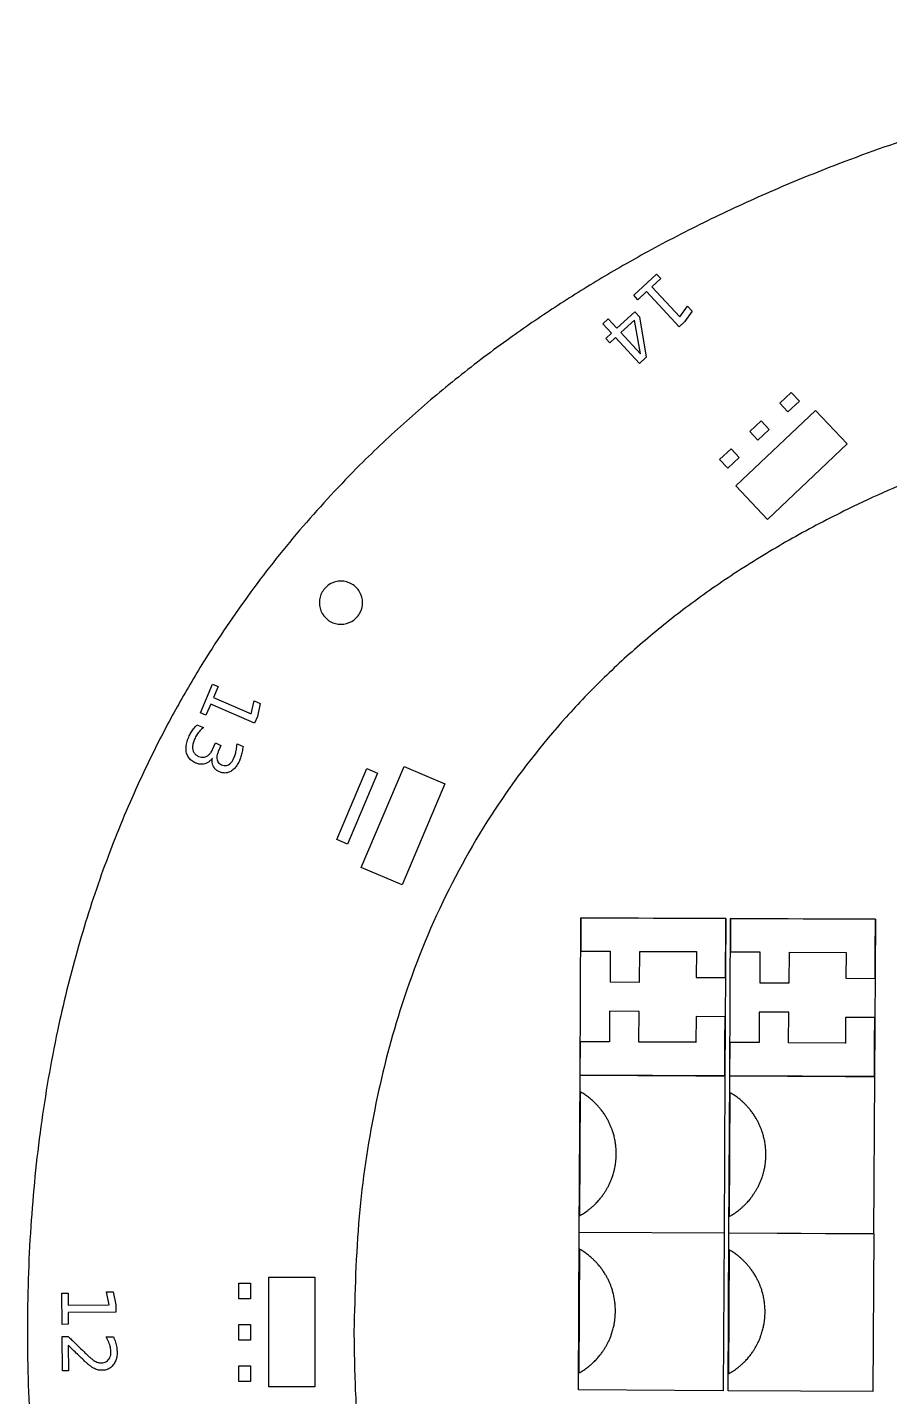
# Model space of a CAD drawing. Extents: x 0 to 200, y 0 to 180.
# Drawn here: x 0.1 to 53, y 96 to 179.9 of the extents above; entities that cross this region are included whole.
import ezdxf

# ---------------------------------------------------------------- set-up
doc = ezdxf.new("R2010")
doc.units = 0
doc.layers.add('Capa_1', color=7, linetype='CONTINUOUS')

msp = doc.modelspace()

# ---------------------------------------------------------------- linework, layer by layer
at = {"layer": 'Capa_1', "color": 7}
for p, q in [((37.279703, 163.4572), (38.675166, 164.74854)), ((38.930431, 164.472692), (38.394963, 163.977178)), ((38.675166, 164.74854), (38.930431, 164.472692)), ((38.930431, 164.472692), (38.930431, 164.472692)), ((38.070437, 163.676866), (37.534969, 163.181352)), ((40.056997, 161.530128), (38.070437, 163.676866)), ((38.394963, 163.977178), (40.105238, 162.129002)), ((37.534969, 163.181352), (37.279703, 163.4572)), ((40.105238, 162.129002), (40.579649, 162.784892)), ((40.579649, 162.784892), (40.855936, 162.486327)), ((35.38934, 161.707885), (35.715487, 162.009697)), ((35.715487, 162.009697), (36.244036, 161.438531)), ((36.244036, 161.438531), (37.337689, 162.450582)), ((37.32384, 161.931725), (36.496297, 161.165929)), ((37.69304, 159.872692), (37.32384, 161.931725)), ((37.337689, 162.450582), (37.630494, 162.134168)), ((37.630494, 162.134168), (38.043313, 159.666694)), ((40.384768, 161.833442), (40.056997, 161.530128)), ((40.855936, 162.486327), (40.384768, 161.833442)), ((35.917888, 161.136719), (35.38934, 161.707885)), ((35.572268, 160.816887), (35.917888, 161.136719)), ((36.496297, 161.165929), (37.69304, 159.872692)), ((35.82453, 160.544286), (35.572268, 160.816887)), ((36.17015, 160.864118), (35.82453, 160.544286)), ((37.631165, 159.285299), (36.17015, 160.864118)), ((38.043313, 159.666694), (37.631165, 159.285299)), ((37.69304, 159.872692), (37.69304, 159.872692)), ((38.043313, 159.666694), (38.043313, 159.666694)), ((46.925743, 157.496667), (46.228475, 156.844973)), ((46.228475, 156.844973), (46.724108, 156.31468)), ((46.724108, 156.31468), (47.421376, 156.966374)), ((47.421376, 156.966374), (46.925743, 157.496667)), ((48.418209, 156.390949), (43.542071, 151.777146)), ((50.351551, 154.347658), (48.418209, 156.390949)), ((45.082041, 155.773471), (44.384771, 155.121775)), ((44.384771, 155.121775), (44.880404, 154.591482)), ((44.880404, 154.591482), (45.577674, 155.243178)), ((45.577674, 155.243178), (45.082041, 155.773471)), ((45.475413, 149.733855), (50.351551, 154.347658)), ((43.238337, 154.050273), (42.541069, 153.398578)), ((43.036702, 152.868285), (43.73397, 153.51998)), ((43.73397, 153.51998), (43.238337, 154.050273)), ((42.541069, 153.398578), (43.036702, 152.868285)), ((43.542071, 151.777146), (45.475413, 149.733855)), ((18.024299, 144.62978), (18.024299, 144.62978)), ((10.735264, 137.891222), (11.487643, 139.637304)), ((11.487643, 139.637304), (11.832799, 139.488578)), ((11.832799, 139.488578), (11.544096, 138.81857)), ((11.832799, 139.488578), (11.832799, 139.488578)), ((11.369123, 138.412503), (11.08042, 137.742496)), ((14.055247, 137.255064), (11.369123, 138.412503)), ((11.544096, 138.81857), (13.856638, 137.822105)), ((13.856638, 137.822105), (14.02453, 138.613981)), ((14.02453, 138.613981), (14.398108, 138.453008)), ((14.398108, 138.453008), (14.231969, 137.665192)), ((11.08042, 137.742496), (10.735264, 137.891222)), ((14.231969, 137.665192), (14.055247, 137.255064)), ((10.523928, 137.149362), (10.919843, 136.978764)), ((11.506308, 135.686105), (11.658534, 136.039381)), ((11.658534, 136.039381), (11.995567, 135.894155)), ((11.995567, 135.894155), (11.836342, 135.524636)), ((12.983891, 135.981045), (13.349352, 135.82357)), ((11.476447, 135.113997), (11.476447, 135.113997)), ((19.091025, 130.131274), (20.934404, 134.474002)), ((21.595123, 134.193544), (19.751744, 129.850816)), ((20.591803, 128.407874), (23.216643, 134.591608)), ((20.934404, 134.474002), (21.595123, 134.193544)), ((23.216643, 134.591608), (25.71837, 133.529687)), ((25.71837, 133.529687), (23.093531, 127.345953)), ((19.751744, 129.850816), (19.091025, 130.131274)), ((23.093531, 127.345953), (20.591803, 128.407874)), ((33.995552, 115.703619), (34.045328, 125.337239)), ((34.040414, 125.336621), (34.02989, 123.299907)), ((41.128946, 125.299995), (34.040414, 125.336621)), ((34.045328, 125.337239), (42.911274, 125.29143)), ((41.128948, 125.30056), (41.128946, 125.299995)), ((42.911006, 125.291352), (41.128948, 125.30056)), ((42.911274, 125.29143), (42.861499, 115.65781)), ((42.909857, 123.254025), (42.920381, 125.290739)), ((42.911003, 125.290788), (42.911006, 125.291352)), ((42.920372, 125.290739), (42.911003, 125.290788)), ((42.920381, 125.290739), (42.920372, 125.290739)), ((43.161045, 115.656262), (43.210821, 125.289882)), ((43.205907, 125.289264), (43.195384, 123.25255)), ((50.294439, 125.252639), (43.205907, 125.289264)), ((43.210821, 125.289882), (52.076767, 125.244073)), ((50.294442, 125.253203), (50.294439, 125.252639)), ((52.076499, 125.243996), (50.294442, 125.253203)), ((52.076767, 125.244073), (52.026992, 115.610453)), ((52.07535, 123.206669), (52.085874, 125.243383)), ((52.076496, 125.243431), (52.076499, 125.243996)), ((52.085865, 125.243383), (52.076496, 125.243431)), ((52.085874, 125.243383), (52.085865, 125.243383)), ((34.02989, 123.299907), (35.844465, 123.290531)), ((35.844465, 123.290531), (35.834745, 121.40926)), ((37.635541, 121.399956), (37.645261, 123.281227)), ((37.645261, 123.281227), (41.095825, 123.263398)), ((41.095825, 123.263398), (41.118431, 123.263281)), ((41.118431, 123.263281), (41.110265, 121.682971)), ((42.892323, 121.673763), (42.900488, 123.254074)), ((42.900488, 123.254074), (42.909857, 123.254025)), ((43.195384, 123.25255), (45.009958, 123.243174)), ((45.009958, 123.243174), (45.000238, 121.361903)), ((46.801034, 121.352599), (46.810754, 123.23387)), ((46.810754, 123.23387), (50.261318, 123.216041)), ((50.261318, 123.216041), (50.283924, 123.215925)), ((50.283924, 123.215925), (50.275758, 121.635614)), ((52.057816, 121.626407), (52.065981, 123.206717)), ((52.065981, 123.206717), (52.07535, 123.206669)), ((41.110265, 121.682971), (42.892323, 121.673763)), ((50.275758, 121.635614), (52.057816, 121.626407)), ((35.834745, 121.40926), (37.635541, 121.399956)), ((45.000238, 121.361903), (46.801034, 121.352599)), ((35.803961, 119.611882), (35.794269, 117.73612)), ((37.604207, 119.602581), (35.803961, 119.611882)), ((37.594515, 117.726818), (37.604207, 119.602581)), ((41.093457, 119.284687), (41.085315, 117.708782)), ((42.875511, 119.27548), (41.093457, 119.284687)), ((42.867363, 117.698446), (42.875511, 119.275451)), ((42.875511, 119.275451), (42.875511, 119.27548)), ((44.969454, 119.564526), (44.959762, 117.688763)), ((46.7697, 119.555224), (44.969454, 119.564526)), ((46.760008, 117.679462), (46.7697, 119.555224)), ((50.25895, 119.23733), (50.250808, 117.661425)), ((52.041004, 119.228123), (50.25895, 119.23733)), ((52.032856, 117.651089), (52.041004, 119.228095)), ((52.041004, 119.228095), (52.041004, 119.228123)), ((33.997884, 117.745402), (33.98734, 115.704832)), ((35.794269, 117.73612), (33.997884, 117.745402)), ((41.043972, 117.708996), (37.594515, 117.726818)), ((41.085315, 117.708782), (41.043972, 117.708996)), ((42.85682, 115.657876), (42.867363, 117.698446)), ((43.163377, 117.698045), (43.152833, 115.657476)), ((44.959762, 117.688763), (43.163377, 117.698045)), ((50.209465, 117.661639), (46.760008, 117.679462)), ((50.250808, 117.661425), (50.209465, 117.661639)), ((52.022313, 115.61052), (52.032856, 117.651089)), ((33.98734, 115.704832), (41.074765, 115.667084)), ((33.94578, 106.069999), (33.995555, 115.703619)), ((42.861499, 115.65781), (33.995552, 115.703619)), ((33.995555, 115.703619), (42.857062, 115.657833)), ((41.074765, 115.667084), (42.85682, 115.657876)), ((42.857062, 115.657833), (42.807287, 106.024213)), ((43.111273, 106.022642), (43.161048, 115.656262)), ((43.152833, 115.657476), (50.240259, 115.619727)), ((52.026992, 115.610453), (43.161045, 115.656262)), ((43.161048, 115.656262), (52.022555, 115.610476)), ((50.240259, 115.619727), (52.022313, 115.61052)), ((52.022555, 115.610476), (51.97278, 105.976856)), ((33.895929, 96.422787), (33.945844, 106.083588)), ((42.807287, 106.024213), (33.94578, 106.069999)), ((33.945844, 106.083588), (42.812448, 106.037775)), ((42.812448, 106.037775), (42.762533, 96.376975)), ((43.061422, 96.37543), (43.111337, 106.036231)), ((51.97278, 105.976856), (43.111273, 106.022642)), ((43.111337, 106.036231), (51.977941, 105.990419)), ((51.977941, 105.990419), (51.928026, 96.329618)), ((14.935382, 96.60642), (14.935382, 103.319383)), ((14.935382, 103.319383), (17.748361, 103.319383)), ((17.748361, 103.319383), (17.748361, 96.60642)), ((2.253435, 102.340604), (2.629263, 102.342955)), ((2.265328, 100.439358), (2.253435, 102.340604)), ((2.629263, 102.342955), (2.633826, 101.613405)), ((2.629263, 102.342955), (2.629263, 102.342955)), ((4.987732, 102.421822), (5.39451, 102.424367)), ((5.151871, 101.629157), (4.987732, 102.421822)), ((5.39451, 102.424367), (5.558621, 101.636124)), ((13.08791, 101.997698), (13.08791, 102.952103)), ((13.08791, 102.952103), (13.813763, 102.952103)), ((13.813763, 102.952103), (13.813763, 101.997698)), ((2.633826, 101.613405), (5.151871, 101.629157)), ((5.558621, 101.636124), (5.561414, 101.189552)), ((13.813763, 101.997698), (13.08791, 101.997698)), ((5.561414, 101.189552), (2.636592, 101.171256)), ((2.636592, 101.171256), (2.641156, 100.441709)), ((2.641156, 100.441709), (2.265328, 100.439358)), ((13.08791, 99.474078), (13.08791, 100.428486)), ((13.08791, 100.428486), (13.813763, 100.428486)), ((13.813763, 100.428486), (13.813763, 99.474078)), ((2.27003, 99.687702), (2.645858, 99.690053)), ((2.283141, 97.591913), (2.27003, 99.687702)), ((2.649219, 99.152842), (2.658968, 97.594264)), ((2.649219, 99.152842), (2.649219, 99.152842)), ((4.960651, 99.682426), (5.411644, 99.685247)), ((13.813763, 99.474078), (13.08791, 99.474078)), ((2.658968, 97.594264), (2.283141, 97.591913)), ((13.08791, 96.950461), (13.08791, 97.904866)), ((13.08791, 97.904866), (13.813763, 97.904866)), ((13.813763, 97.904866), (13.813763, 96.950461)), ((13.813763, 96.950461), (13.08791, 96.950461)), ((17.748361, 96.60642), (14.935382, 96.60642)), ((42.762533, 96.376975), (33.895929, 96.422787)), ((51.928026, 96.329618), (43.061422, 96.37543))]:
    msp.add_line(p, q, dxfattribs=at)
at = {"layer": 'Capa_1', "color": 5}
for p, q in [((34.001586, 114.679288), (33.962396, 107.09439)), ((43.167079, 114.631931), (43.127889, 107.047034)), ((36.206037, 110.872825), (36.206003, 110.872825)), ((45.37153, 110.825468), (45.371496, 110.825468)), ((33.948093, 105.052068), (33.908837, 97.454417)), ((43.113586, 105.004712), (43.07433, 97.407061)), ((36.156253, 101.239202), (36.156233, 101.239202)), ((45.321746, 101.191845), (45.321726, 101.191845))]:
    msp.add_line(p, q, dxfattribs=at)
at = {"layer": 'Capa_1', "color": 7}
for points, knots in [([(199.858894, 99.999994), (199.818106, 97.807285), (199.737066, 93.450704), (199.08328, 86.982093), (198.08228, 80.810131), (196.746523, 74.938712), (195.131528, 69.366537), (193.273036, 64.12126), (191.218012, 59.19784), (189.007933, 54.587105), (186.396895, 49.787523), (183.332252, 44.841947), (179.76296, 39.805195), (176.090892, 35.245532), (172.377873, 31.135397), (168.67602, 27.443095), (165.175137, 24.296902), (161.941368, 21.639762), (159.025692, 19.417241), (155.634094, 17.022934), (151.728412, 14.515105), (147.271502, 11.966387), (143.018534, 9.817376), (139.00857, 8.017957), (135.271406, 6.519572), (130.846509, 4.951135), (125.694421, 3.414356), (119.783329, 2.037035), (114.278132, 1.105727), (109.218232, 0.52596), (104.628077, 0.211201), (99.936572, 0.104436), (95.182741, 0.217057), (90.406864, 0.55806), (85.801801, 1.107607), (81.369057, 1.843496), (77.108257, 2.744768), (72.411498, 3.955095), (67.310989, 5.553346), (61.853772, 7.624374), (56.716769, 9.926747), (51.894764, 12.418235), (47.378752, 15.060998), (42.339493, 18.375156), (36.880509, 22.490513), (31.146969, 27.540312), (26.172728, 32.641661), (21.88998, 37.68046), (18.223681, 42.567147), (14.798712, 47.764752), (11.646477, 53.273259), (8.801316, 59.089761), (6.479286, 64.744781), (4.616533, 70.186706), (3.148856, 75.37763), (1.890047, 80.981389), (0.908549, 87.009327), (0.281024, 93.464517), (0.072163, 99.955018), (0.273419, 106.343643), (0.887814, 112.498625), (1.860208, 118.132677), (3.121565, 123.271016), (4.606636, 127.946801), (6.193044, 131.966892), (7.779292, 135.383097), (9.284041, 138.25224), (11.245373, 141.588873), (13.769801, 145.321353), (16.974171, 149.347107), (20.191109, 152.812162), (23.333103, 155.783884), (26.334806, 158.327232), (29.321996, 160.597875), (32.265033, 162.623348), (35.14014, 164.429428), (38.311147, 166.246414), (41.79577, 168.048245), (45.60861, 169.80708), (50.00365, 171.608999), (55.019759, 173.386999), (60.686916, 175.068287), (66.509983, 176.487755), (72.473419, 177.652328), (78.562457, 178.56856), (84.344623, 179.195626), (89.788835, 179.59305), (94.87089, 179.811208), (100.76832, 179.893419), (107.410575, 179.75942), (114.716224, 179.299799), (121.385038, 178.578421), (127.424458, 177.66243), (132.851151, 176.617602), (138.109896, 175.375843), (143.193119, 173.939694), (148.093846, 172.311956), (152.649984, 170.553145), (156.869672, 168.690335), (160.76528, 166.750238), (164.828873, 164.474587), (169.014113, 161.80713), (173.258779, 158.684712), (176.963827, 155.537103), (180.174266, 152.426891), (182.943039, 149.406961), (185.348763, 146.440794), (187.428082, 143.56584), (189.219177, 140.812414), (190.934934, 137.863829), (192.557237, 134.708121), (194.066009, 131.334614), (195.5994, 127.341864), (197.057914, 122.665316), (198.320429, 117.24986), (199.113873, 112.284997), (199.570544, 107.837456), (199.814358, 103.954699), (199.843921, 101.329573), (199.858894, 99.999994)], [0, 0, 0, 0, 6.576941, 13.067387, 19.484114, 25.324543, 31.12045, 36.878995, 42.009255, 47.118787, 52.211288, 58.393924, 64.561674, 70.719447, 75.94594, 81.171182, 86.397807, 90.059866, 93.724854, 97.393756, 102.51205, 107.642945, 112.789733, 116.80062, 120.825154, 124.865362, 130.881022, 136.943825, 143.062643, 147.620168, 152.217916, 156.860552, 161.693496, 166.477989, 171.219274, 175.601421, 179.95395, 184.280235, 190.147711, 195.979261, 201.781267, 207.025983, 212.254833, 217.47124, 225.11269, 232.743023, 240.370619, 246.46658, 252.570345, 258.686511, 265.128863, 271.596963, 278.098207, 283.454851, 288.844621, 294.273333, 300.676755, 307.153635, 313.71667, 320.144974, 326.315285, 332.258405, 337.281438, 342.176674, 346.965191, 350.235952, 353.472199, 356.680591, 361.843139, 366.975505, 372.101901, 376.013694, 379.943471, 383.899086, 387.265152, 390.658384, 394.082097, 398.226397, 402.422829, 406.674891, 412.47262, 418.380416, 424.401302, 430.446441, 436.602626, 442.868571, 447.889766, 452.976347, 458.126473, 465.581663, 472.901146, 480.079918, 485.69733, 491.222201, 496.6544, 501.902491, 507.063663, 512.140793, 516.547972, 520.896769, 525.191751, 530.514805, 535.774943, 540.987907, 545.086544, 549.177426, 553.271799, 556.536502, 559.817587, 563.121851, 566.766694, 570.457148, 574.202959, 579.592184, 585.138934, 590.871176, 594.662499, 598.548856, 602.53731, 602.53731, 602.53731, 602.53731]), ([(99.999824, 159.858779), (98.733184, 159.851286), (96.21458, 159.836385), (92.461031, 159.712519), (88.03186, 159.472294), (82.961645, 159.038493), (77.295738, 158.31804), (72.816281, 157.542585), (69.475418, 156.842219), (67.216808, 156.317092), (64.877212, 155.716999), (62.463272, 155.032037), (59.982801, 154.250967), (57.497783, 153.386055), (55.014039, 152.430318), (52.538221, 151.376138), (49.78829, 150.083461), (46.800262, 148.503547), (43.624168, 146.575651), (40.675989, 144.522464), (37.952725, 142.353844), (35.448483, 140.078972), (32.32785, 136.835035), (28.832564, 132.344828), (25.394457, 126.295267), (22.916867, 119.973972), (21.282015, 113.493365), (20.312281, 106.910862), (20.199225, 102.353181), (20.140857, 100.000171)], [0, 0, 0, 0, 3.799847, 7.555666, 11.265397, 17.106088, 22.817489, 28.395051, 30.738671, 33.057309, 35.351003, 37.98405, 40.584022, 43.151517, 45.876537, 48.566289, 51.222439, 54.990414, 58.700491, 62.361916, 65.760827, 69.137398, 72.503765, 79.25627, 86.145638, 93.308676, 99.552921, 106.16398, 113.219853, 113.219853, 113.219853, 113.219853]), ([(18.024299, 144.62978), (18.033123, 144.745607), (18.050697, 144.976302), (18.189574, 145.299153), (18.400881, 145.576521), (18.678577, 145.789233), (19.00152, 145.922841), (19.462627, 145.98444), (20.041575, 145.829173), (20.546947, 145.322805), (20.734746, 144.62978), (20.546947, 143.936756), (20.041575, 143.430388), (19.462627, 143.275121), (19.00152, 143.33672), (18.678577, 143.470328), (18.400881, 143.68304), (18.189574, 143.960408), (18.050697, 144.283258), (18.033123, 144.513954), (18.024299, 144.62978)], [0, 0, 0, 0, 0.346488, 0.690109, 1.036597, 1.383086, 1.726706, 2.073195, 2.765256, 3.436792, 4.128854, 4.820915, 5.492451, 6.184513, 6.531001, 6.874622, 7.22111, 7.567598, 7.911219, 8.257707, 8.257707, 8.257707, 8.257707]), ([(11.476447, 135.113997), (11.433581, 135.059415), (11.3511, 134.954392), (11.193139, 134.835769), (11.019156, 134.761041), (10.833357, 134.729086), (10.640046, 134.745581), (10.419449, 134.819082), (10.190445, 134.949341), (9.991455, 135.160426), (9.876428, 135.423928), (9.843584, 135.726718), (9.894306, 136.061831), (9.989217, 136.331358), (10.083418, 136.532509), (10.15313, 136.658468), (10.232564, 136.782753), (10.319963, 136.906797), (10.417027, 137.029772), (10.487854, 137.109006), (10.523928, 137.149362)], [0, 0, 0, 0, 0.207514, 0.399281, 0.585378, 0.770844, 0.959141, 1.161085, 1.46455, 1.740351, 2.01607, 2.311623, 2.642229, 3.024624, 3.164719, 3.308367, 3.456134, 3.607026, 3.76344, 3.925799, 3.925799, 3.925799, 3.925799]), ([(10.919843, 136.978764), (10.882049, 136.949151), (10.805877, 136.889467), (10.702253, 136.785295), (10.606246, 136.670478), (10.519002, 136.545151), (10.440938, 136.410496), (10.358941, 136.238208), (10.28639, 136.037863), (10.248205, 135.816035), (10.263997, 135.617964), (10.333603, 135.446222), (10.46017, 135.308925), (10.622629, 135.21688), (10.79761, 135.162719), (10.973076, 135.164375), (11.136402, 135.224582), (11.284592, 135.332708), (11.412637, 135.490405), (11.473703, 135.617987), (11.506308, 135.686105)], [0, 0, 0, 0, 0.143927, 0.290078, 0.439766, 0.592482, 0.747599, 0.906159, 1.164497, 1.384524, 1.576353, 1.753205, 1.929952, 2.125559, 2.307303, 2.473865, 2.641953, 2.820995, 3.018287, 3.244294, 3.244294, 3.244294, 3.244294]), ([(11.836342, 135.524636), (11.811631, 135.461514), (11.765784, 135.344407), (11.736923, 135.169108), (11.747974, 135.012293), (11.804129, 134.876706), (11.90356, 134.768175), (12.035762, 134.693492), (12.182069, 134.648645), (12.333421, 134.651537), (12.473188, 134.707657), (12.600054, 134.807298), (12.710104, 134.952229), (12.787146, 135.104549), (12.843117, 135.248944), (12.882714, 135.374975), (12.9167, 135.510432), (12.944906, 135.656578), (12.968018, 135.814523), (12.978477, 135.924243), (12.983891, 135.981045)], [0, 0, 0, 0, 0.202929, 0.376484, 0.528497, 0.668701, 0.808184, 0.961715, 1.119237, 1.262324, 1.406503, 1.563088, 1.740768, 1.947916, 2.073271, 2.205113, 2.343953, 2.492015, 2.651467, 2.822625, 2.822625, 2.822625, 2.822625]), ([(13.349352, 135.82357), (13.341137, 135.76704), (13.32514, 135.656953), (13.294765, 135.497351), (13.2604, 135.346806), (13.220797, 135.205079), (13.176345, 135.07157), (13.103871, 134.888284), (12.991649, 134.671062), (12.812868, 134.447359), (12.604315, 134.291367), (12.37606, 134.202214), (12.133555, 134.194317), (11.922712, 134.25666), (11.750478, 134.349842), (11.625088, 134.461809), (11.53276, 134.598291), (11.476524, 134.756047), (11.45503, 134.931515), (11.469098, 135.051375), (11.476447, 135.113997)], [0, 0, 0, 0, 0.171354, 0.333695, 0.48725, 0.634479, 0.774992, 0.909172, 1.225631, 1.504811, 1.760756, 1.998421, 2.228504, 2.474883, 2.649183, 2.812544, 2.974173, 3.138214, 3.310612, 3.499226, 3.499226, 3.499226, 3.499226]), ([(20.140857, 100.000171), (20.16004, 98.721548), (20.198253, 96.17449), (20.484814, 92.376876), (21.001, 88.074622), (21.861151, 83.292733), (23.168464, 78.075025), (24.557138, 73.783191), (25.857356, 70.371247), (26.947406, 67.787981), (28.272324, 64.932333), (29.872881, 61.827583), (31.793039, 58.504926), (34.104198, 54.914427), (36.868944, 51.105695), (40.151931, 47.145939), (43.187843, 43.924844), (45.867822, 41.365893), (48.109586, 39.392971), (50.789093, 37.220251), (53.940491, 34.880675), (57.658081, 32.520555), (60.31866, 30.768291), (62.106847, 30.00113), (62.751536, 29.952297), (63.430684, 29.968507), (64.695352, 29.966374), (67.396749, 29.969103), (69.818248, 29.9606), (71.444167, 29.954891)], [0, 0, 0, 0, 3.835581, 7.640595, 11.418622, 16.831505, 22.203987, 27.544021, 30.353072, 33.155993, 35.953674, 39.795397, 43.630854, 47.461994, 52.600912, 57.739805, 62.883067, 65.869739, 68.853715, 71.839032, 76.21765, 80.61771, 85.048415, 85.766318, 86.402744, 86.965842, 87.807925, 90.19451, 95.071954, 95.071954, 95.071954, 95.071954]), ([(2.645858, 99.690053), (2.711405, 99.627227), (2.856207, 99.488436), (3.0926, 99.259116), (3.350595, 99.007093), (3.593613, 98.770296), (3.785107, 98.586683), (3.939244, 98.44461), (4.075223, 98.330786), (4.211035, 98.230701), (4.333705, 98.15752), (4.448274, 98.108334), (4.559567, 98.079286), (4.689037, 98.068874), (4.833212, 98.086544), (4.982528, 98.151469), (5.103862, 98.25822), (5.196886, 98.395467), (5.25141, 98.561613), (5.264575, 98.728278), (5.253819, 98.887822), (5.22808, 99.036481), (5.186199, 99.190201), (5.127033, 99.349255), (5.052213, 99.515059), (4.991914, 99.625282), (4.960651, 99.682426)], [0, 0, 0, 0, 0.272382, 0.601725, 0.988034, 1.354371, 1.619647, 1.783916, 1.983164, 2.151341, 2.289563, 2.410711, 2.524213, 2.632964, 2.798834, 2.954625, 3.113904, 3.27722, 3.446415, 3.6323, 3.775248, 3.925355, 4.084143, 4.252521, 4.433969, 4.629321, 4.629321, 4.629321, 4.629321]), ([(5.411644, 99.685247), (5.434698, 99.626974), (5.479415, 99.513938), (5.534956, 99.345992), (5.579142, 99.186141), (5.611134, 99.034445), (5.631097, 98.891223), (5.641127, 98.691814), (5.622416, 98.4442), (5.539904, 98.162104), (5.397215, 97.929805), (5.204884, 97.752785), (4.965408, 97.645879), (4.746602, 97.619676), (4.568533, 97.629401), (4.438179, 97.654607), (4.309447, 97.698281), (4.176289, 97.764791), (4.03356, 97.858349), (3.908286, 97.948941), (3.794747, 98.053673), (3.670311, 98.170133), (3.491561, 98.339597), (3.259536, 98.563374), (2.972516, 98.840053), (2.763115, 99.042648), (2.649219, 99.152842)], [0, 0, 0, 0, 0.187971, 0.364619, 0.530383, 0.685266, 0.829414, 0.963676, 1.283791, 1.569542, 1.837112, 2.091821, 2.341882, 2.610797, 2.744458, 2.875975, 3.007726, 3.151087, 3.321159, 3.519399, 3.613816, 3.784276, 4.030803, 4.352691, 4.751352, 5.226785, 5.226785, 5.226785, 5.226785])]:
    msp.add_open_spline(points, degree=3, knots=knots, dxfattribs=at)
at = {"layer": 'Capa_1', "color": 5}
for points, knots in [([(36.206003, 110.872825), (36.20571, 110.927494), (36.205127, 111.036401), (36.196642, 111.198956), (36.18625, 111.319099), (36.177534, 111.397457), (36.173026, 111.434668), (36.163422, 111.509422), (36.146678, 111.62118), (36.119153, 111.76904), (36.088166, 111.90867), (36.05446, 112.040181), (36.018787, 112.163752), (35.983234, 112.274483), (35.948995, 112.372757), (35.916948, 112.458923), (35.868753, 112.580305), (35.800874, 112.73524), (35.708668, 112.921134), (35.602583, 113.111472), (35.481212, 113.304953), (35.343284, 113.500086), (35.204066, 113.675854), (35.066047, 113.833612), (34.931183, 113.974643), (34.807401, 114.093013), (34.697126, 114.190847), (34.602339, 114.270192), (34.500468, 114.350801), (34.391134, 114.432039), (34.273867, 114.513125), (34.177629, 114.575501), (34.103508, 114.620605), (34.0527, 114.650186), (34.018625, 114.669587), (34.001586, 114.679288)], [0, 0, 0, 0, 0.163992, 0.326685, 0.488168, 0.52569, 0.563207, 0.600613, 0.751796, 0.902145, 1.051726, 1.180789, 1.309369, 1.43752, 1.529634, 1.621553, 1.713295, 1.92141, 2.128794, 2.335579, 2.574878, 2.813631, 3.052101, 3.247208, 3.442269, 3.637319, 3.760831, 3.884466, 4.008106, 4.150505, 4.293016, 4.435752, 4.494486, 4.553298, 4.61212, 4.61212, 4.61212, 4.61212]), ([(45.371496, 110.825468), (45.371203, 110.880138), (45.37062, 110.989044), (45.362135, 111.1516), (45.351743, 111.271742), (45.343027, 111.350101), (45.338519, 111.387311), (45.328915, 111.462066), (45.312171, 111.573823), (45.284646, 111.721684), (45.253659, 111.861313), (45.219953, 111.992824), (45.18428, 112.116395), (45.148727, 112.227126), (45.114488, 112.3254), (45.082441, 112.411567), (45.034246, 112.532949), (44.966367, 112.687883), (44.874161, 112.873777), (44.768076, 113.064115), (44.646705, 113.257596), (44.508777, 113.452729), (44.369559, 113.628497), (44.23154, 113.786255), (44.096676, 113.927287), (43.972894, 114.045656), (43.862619, 114.14349), (43.767832, 114.222835), (43.665961, 114.303445), (43.556627, 114.384682), (43.439361, 114.465768), (43.343122, 114.528145), (43.269001, 114.573248), (43.218193, 114.602829), (43.184118, 114.62223), (43.167079, 114.631931)], [0, 0, 0, 0, 0.163992, 0.326685, 0.488168, 0.52569, 0.563207, 0.600613, 0.751796, 0.902145, 1.051726, 1.180789, 1.309369, 1.43752, 1.529634, 1.621553, 1.713295, 1.92141, 2.128794, 2.335579, 2.574878, 2.813631, 3.052101, 3.247208, 3.442269, 3.637319, 3.760831, 3.884466, 4.008106, 4.150505, 4.293016, 4.435752, 4.494486, 4.553298, 4.61212, 4.61212, 4.61212, 4.61212]), ([(33.962396, 107.09439), (33.981658, 107.104826), (34.020186, 107.1257), (34.078422, 107.156091), (34.162715, 107.2051), (34.270924, 107.275787), (34.403235, 107.367383), (34.534656, 107.466292), (34.665084, 107.572291), (34.793989, 107.685694), (34.913209, 107.799215), (35.023214, 107.911965), (35.124607, 108.023238), (35.214207, 108.128723), (35.293012, 108.227426), (35.361916, 108.318482), (35.443679, 108.43264), (35.535938, 108.571598), (35.635567, 108.737199), (35.730311, 108.911766), (35.819315, 109.095507), (35.901574, 109.288522), (35.967088, 109.465588), (36.018573, 109.625074), (36.058698, 109.765876), (36.092686, 109.902235), (36.121167, 110.03387), (36.144636, 110.160512), (36.167697, 110.309389), (36.187723, 110.481131), (36.202446, 110.67616), (36.204836, 110.807067), (36.206037, 110.872825)], [0, 0, 0, 0, 0.065723, 0.13146, 0.19704, 0.358144, 0.519046, 0.679755, 0.851455, 1.023134, 1.194686, 1.345192, 1.495612, 1.646218, 1.760311, 1.874483, 1.988741, 2.181523, 2.374696, 2.568335, 2.77719, 2.986946, 3.197531, 3.343342, 3.489623, 3.636668, 3.764857, 3.89361, 4.023005, 4.216744, 4.412192, 4.609464, 4.609464, 4.609464, 4.609464]), ([(43.127889, 107.047034), (43.147151, 107.05747), (43.185679, 107.078344), (43.243915, 107.108734), (43.328208, 107.157743), (43.436417, 107.22843), (43.568728, 107.320026), (43.700149, 107.418935), (43.830577, 107.524934), (43.959482, 107.638338), (44.078702, 107.751859), (44.188707, 107.864608), (44.2901, 107.975882), (44.3797, 108.081366), (44.458505, 108.18007), (44.527409, 108.271125), (44.609172, 108.385283), (44.701431, 108.524242), (44.80106, 108.689843), (44.895804, 108.86441), (44.984808, 109.048151), (45.067067, 109.241165), (45.132581, 109.418231), (45.184066, 109.577717), (45.224191, 109.718519), (45.258179, 109.854878), (45.28666, 109.986514), (45.310129, 110.113155), (45.33319, 110.262032), (45.353216, 110.433774), (45.367939, 110.628803), (45.370329, 110.75971), (45.37153, 110.825468)], [0, 0, 0, 0, 0.065723, 0.13146, 0.19704, 0.358144, 0.519046, 0.679755, 0.851455, 1.023134, 1.194686, 1.345192, 1.495612, 1.646218, 1.760311, 1.874483, 1.988741, 2.181523, 2.374696, 2.568335, 2.77719, 2.986946, 3.197531, 3.343342, 3.489623, 3.636668, 3.764857, 3.89361, 4.023005, 4.216744, 4.412192, 4.609464, 4.609464, 4.609464, 4.609464]), ([(36.156233, 101.239202), (36.15594, 101.293963), (36.155356, 101.403053), (36.146838, 101.565882), (36.136457, 101.686231), (36.12769, 101.764718), (36.123176, 101.801991), (36.113576, 101.876875), (36.096774, 101.988816), (36.069219, 102.136927), (36.03818, 102.27679), (36.004419, 102.408522), (35.968685, 102.532301), (35.933075, 102.643219), (35.898777, 102.741658), (35.866676, 102.827969), (35.818398, 102.949554), (35.750407, 103.10475), (35.658046, 103.290956), (35.551785, 103.481615), (35.430208, 103.675421), (35.292047, 103.870882), (35.152598, 104.046948), (35.014343, 104.204969), (34.879252, 104.346237), (34.755262, 104.464807), (34.644802, 104.562806), (34.549855, 104.642285), (34.447814, 104.723032), (34.338295, 104.804404), (34.220832, 104.885626), (34.124431, 104.948107), (34.050186, 104.993287), (33.999293, 105.022918), (33.96516, 105.042351), (33.948093, 105.052068)], [0, 0, 0, 0, 0.164267, 0.327235, 0.488991, 0.526577, 0.564158, 0.601628, 0.753065, 0.903665, 1.053497, 1.182776, 1.311572, 1.43994, 1.532208, 1.624282, 1.716177, 1.924643, 2.132376, 2.339506, 2.57921, 2.818364, 3.057235, 3.252671, 3.44806, 3.643437, 3.767159, 3.891003, 4.01485, 4.157489, 4.300239, 4.443214, 4.502047, 4.560959, 4.619879, 4.619879, 4.619879, 4.619879]), ([(45.321726, 101.191845), (45.321433, 101.246607), (45.320849, 101.355697), (45.312331, 101.518525), (45.30195, 101.638874), (45.293183, 101.717361), (45.288669, 101.754635), (45.279069, 101.829518), (45.262267, 101.941459), (45.234712, 102.08957), (45.203673, 102.229434), (45.169912, 102.361165), (45.134179, 102.484944), (45.098568, 102.595863), (45.06427, 102.694302), (45.032169, 102.780612), (44.983891, 102.902198), (44.9159, 103.057394), (44.823539, 103.243599), (44.717278, 103.434258), (44.595701, 103.628064), (44.45754, 103.823526), (44.318091, 103.999592), (44.179836, 104.157612), (44.044745, 104.298881), (43.920755, 104.41745), (43.810295, 104.515449), (43.715348, 104.594928), (43.613307, 104.675676), (43.503788, 104.757048), (43.386325, 104.83827), (43.289924, 104.90075), (43.215679, 104.94593), (43.164786, 104.975561), (43.130653, 104.994994), (43.113586, 105.004712)], [0, 0, 0, 0, 0.164267, 0.327235, 0.488991, 0.526577, 0.564158, 0.601628, 0.753065, 0.903665, 1.053497, 1.182776, 1.311572, 1.43994, 1.532208, 1.624282, 1.716177, 1.924643, 2.132376, 2.339506, 2.57921, 2.818364, 3.057235, 3.252671, 3.44806, 3.643437, 3.767159, 3.891003, 4.01485, 4.157489, 4.300239, 4.443214, 4.502047, 4.560959, 4.619879, 4.619879, 4.619879, 4.619879]), ([(33.908837, 97.454417), (33.928131, 97.46487), (33.966724, 97.485779), (34.025057, 97.51622), (34.109493, 97.565309), (34.217882, 97.636118), (34.350417, 97.727866), (34.48206, 97.826943), (34.612707, 97.933119), (34.741828, 98.046713), (34.86125, 98.160424), (34.971439, 98.273364), (35.073002, 98.384826), (35.162752, 98.490489), (35.241691, 98.589356), (35.310711, 98.680565), (35.392613, 98.794915), (35.485025, 98.934109), (35.584824, 99.099987), (35.679726, 99.274849), (35.76888, 99.458899), (35.851277, 99.652237), (35.916901, 99.829601), (35.968473, 99.989356), (36.008665, 100.130395), (36.042709, 100.266983), (36.071239, 100.39884), (36.094748, 100.525695), (36.117845, 100.674823), (36.137916, 100.846852), (36.152658, 101.042208), (36.155051, 101.173335), (36.156253, 101.239202)], [0, 0, 0, 0, 0.065833, 0.131679, 0.197368, 0.358744, 0.519918, 0.680898, 0.852886, 1.024853, 1.196693, 1.347453, 1.498127, 1.648987, 1.76327, 1.877634, 1.992086, 2.185192, 2.378689, 2.572656, 2.781862, 2.99197, 3.202908, 3.348966, 3.495493, 3.642783, 3.77119, 3.900159, 4.029772, 4.223837, 4.419612, 4.617213, 4.617213, 4.617213, 4.617213]), ([(43.07433, 97.407061), (43.093624, 97.417514), (43.132217, 97.438423), (43.19055, 97.468863), (43.274986, 97.517952), (43.383375, 97.588762), (43.51591, 97.68051), (43.647553, 97.779586), (43.7782, 97.885763), (43.907321, 97.999356), (44.026743, 98.113068), (44.136932, 98.226007), (44.238495, 98.33747), (44.328245, 98.443132), (44.407184, 98.542), (44.476204, 98.633209), (44.558107, 98.747558), (44.650518, 98.886752), (44.750317, 99.052631), (44.845219, 99.227492), (44.934373, 99.411543), (45.01677, 99.604881), (45.082395, 99.782245), (45.133966, 99.941999), (45.174158, 100.083038), (45.208202, 100.219627), (45.236732, 100.351483), (45.260241, 100.478338), (45.283338, 100.627466), (45.303409, 100.799495), (45.318151, 100.994852), (45.320544, 101.125978), (45.321746, 101.191845)], [0, 0, 0, 0, 0.065833, 0.131679, 0.197368, 0.358744, 0.519918, 0.680898, 0.852886, 1.024853, 1.196693, 1.347453, 1.498127, 1.648987, 1.76327, 1.877634, 1.992086, 2.185192, 2.378689, 2.572656, 2.781862, 2.99197, 3.202908, 3.348966, 3.495493, 3.642783, 3.77119, 3.900159, 4.029772, 4.223837, 4.419612, 4.617213, 4.617213, 4.617213, 4.617213])]:
    msp.add_open_spline(points, degree=3, knots=knots, dxfattribs=at)

doc.saveas('drawing.dxf')
